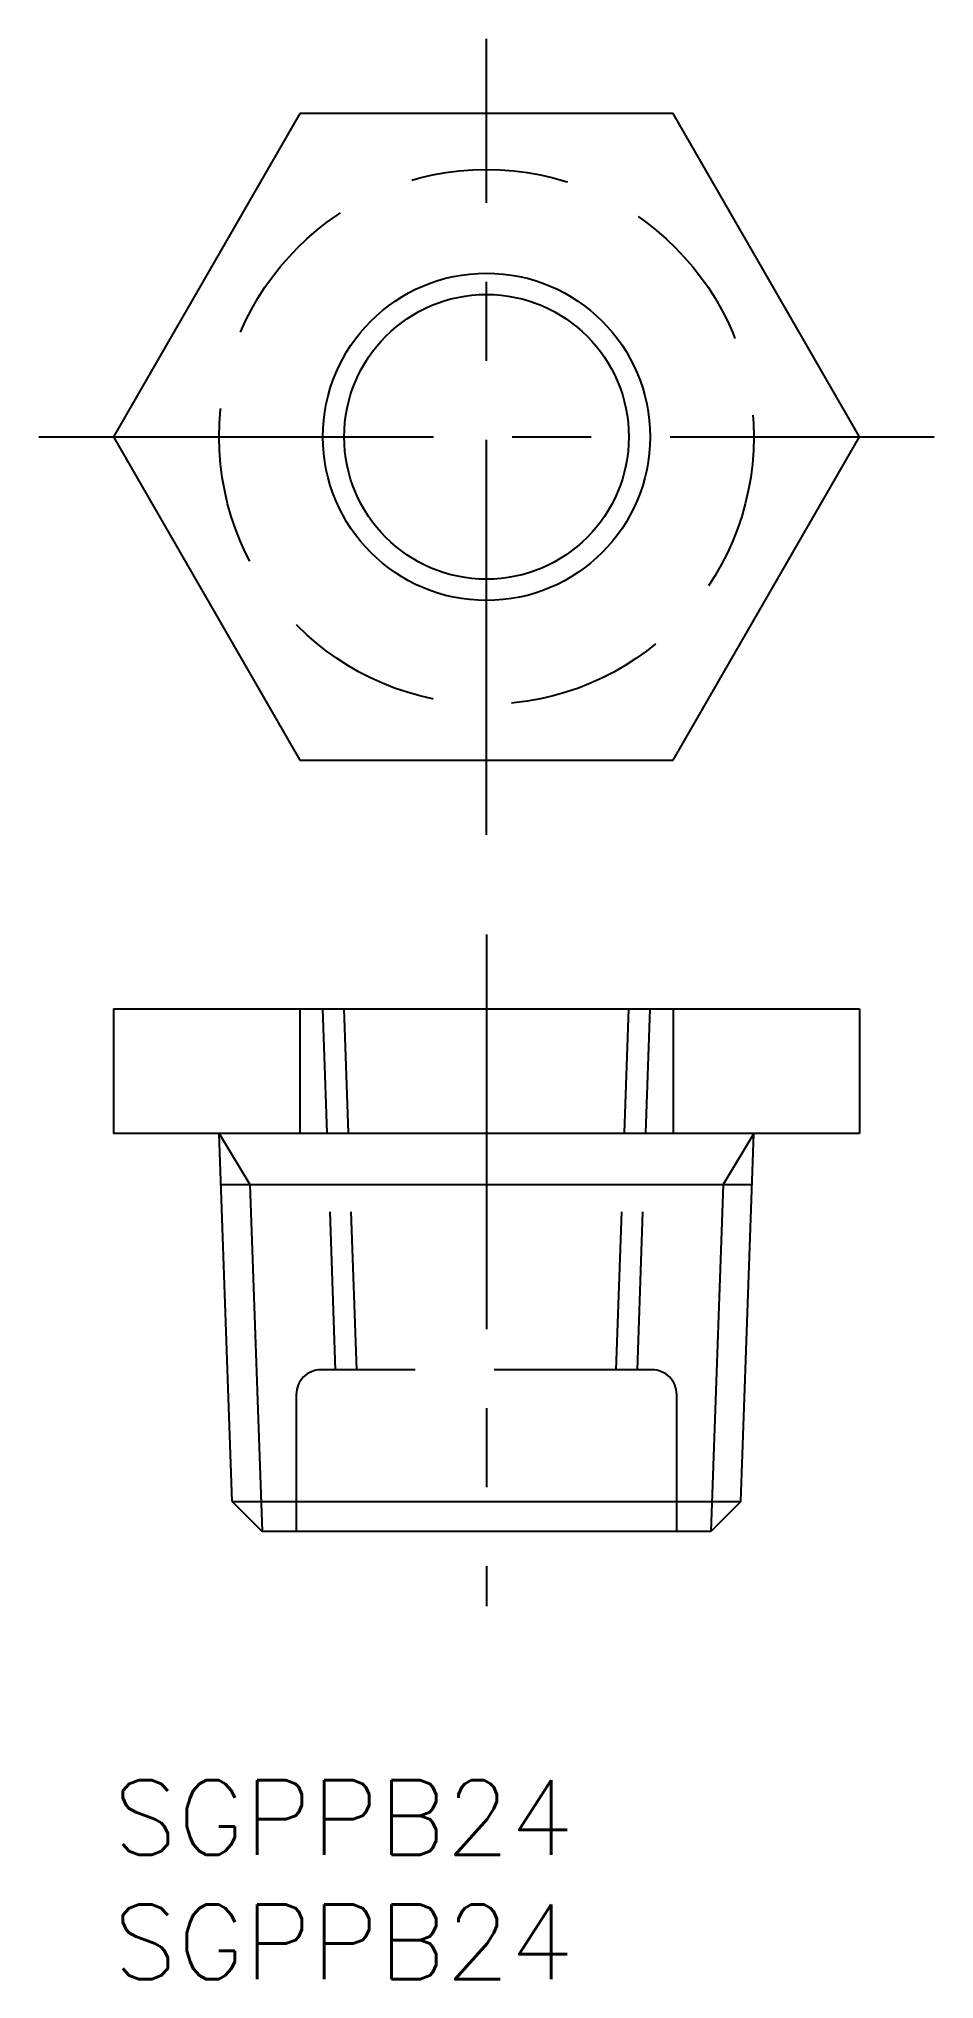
# Model space of a CAD drawing. Extents: x -3 to 33, y -8 to 70.
import ezdxf

# ---------------------------------------------------------------- set-up
doc = ezdxf.new("R2010")
doc.units = 0
doc.header["$LTSCALE"] = 0.5
doc.linetypes.add('CENTER', pattern=[50.8, 31.75, -6.35, 6.35, -6.35])
doc.linetypes.add('DASHED', pattern=[19.05, 12.7, -6.35])
for name, color, linetype in [('MSM_CENTER', 1, 'CENTER'), ('MSM_CONTINUOUS', 7, 'CONTINUOUS'), ('MSM_DASHED', 4, 'DASHED'), ('MSM_NARROW', 5, 'CONTINUOUS'), ('MSM_PART_NUMBER', 7, 'CONTINUOUS')]:
    doc.layers.add(name, color=color, linetype=linetype)
doc.styles.get("Standard").update_dxf_attribs({"font": 'txt.shx', "height": 3, "bigfont": 'bigfont.shx'})

# ---------------------------------------------------------------- blocks, each defined once
blk = doc.blocks.new('*U4')
at = {"layer": 'MSM_PART_NUMBER'}
blk.add_text('SGPPB24', height=3, dxfattribs=at).set_placement((0, -3))
blk = doc.blocks.new('*U5')
at = {"layer": 'MSM_PART_NUMBER'}
blk.add_text('SGPPB24', height=3, dxfattribs=at).set_placement((0, -8))

msp = doc.modelspace()

# ---------------------------------------------------------------- linework, layer by layer
at = {"layer": 'MSM_CENTER'}
for p, q in [((15.011, 38), (15.011, 70)), ((-3, 54), (33.022, 54)), ((15.011, 34), (15.011, 7))]:
    msp.add_line(p, q, dxfattribs=at)
at = {"layer": 'MSM_CONTINUOUS'}
for p, q in [((7.506, 67), (0, 54)), ((22.517, 67), (7.506, 67)), ((30.022, 54), (22.517, 67)), ((0, 54), (7.506, 41)), ((22.517, 41), (30.022, 54)), ((7.506, 41), (22.517, 41)), ((0, 31), (30.022, 31)), ((0, 31), (0, 26)), ((7.506, 31), (7.506, 26)), ((22.517, 31), (22.517, 26)), ((30.022, 31), (30.022, 26)), ((30.022, 26), (0, 26)), ((4.777, 11.204), (4.26, 26)), ((25.246, 11.204), (25.762, 26)), ((4.331, 23.949), (25.691, 23.949)), ((4.777, 11.204), (25.246, 11.204)), ((4.777, 11.204), (5.981, 10)), ((25.246, 11.204), (24.042, 10)), ((24.042, 10), (5.981, 10))]:
    msp.add_line(p, q, dxfattribs=at)
msp.add_circle((15.011, 54), 5.723, dxfattribs=at)
at = {"layer": 'MSM_DASHED'}
for p, q in [((8.939, 16.5), (8.433, 31)), ((9.795, 16.5), (9.289, 31)), ((20.227, 16.5), (20.734, 31)), ((21.083, 16.5), (21.59, 31)), ((21.665, 16.5), (8.357, 16.5)), ((7.357, 15.5), (7.357, 10)), ((22.665, 10), (22.665, 15.5))]:
    msp.add_line(p, q, dxfattribs=at)
msp.add_circle((15.011, 54), 10.751, dxfattribs=at)
for centre, start, end in [((8.357, 15.5), 90, 180), ((21.665, 15.5), 0, 90)]:
    msp.add_arc(centre, 1, start, end, dxfattribs=at)
at = {"layer": 'MSM_NARROW'}
for p, q in [((4.26, 26), (5.493, 23.949)), ((25.762, 26), (24.529, 23.949)), ((5.493, 23.949), (5.981, 10)), ((24.529, 23.949), (24.042, 10))]:
    msp.add_line(p, q, dxfattribs=at)
msp.add_circle((15.011, 54), 6.579, dxfattribs=at)

# ---------------------------------------------------------------- block references
at = {"layer": 'MSM_CONTINUOUS'}
for name in ['*U4', '*U5']:
    msp.add_blockref(name, (0, 0), dxfattribs=at)

doc.saveas('drawing.dxf')
